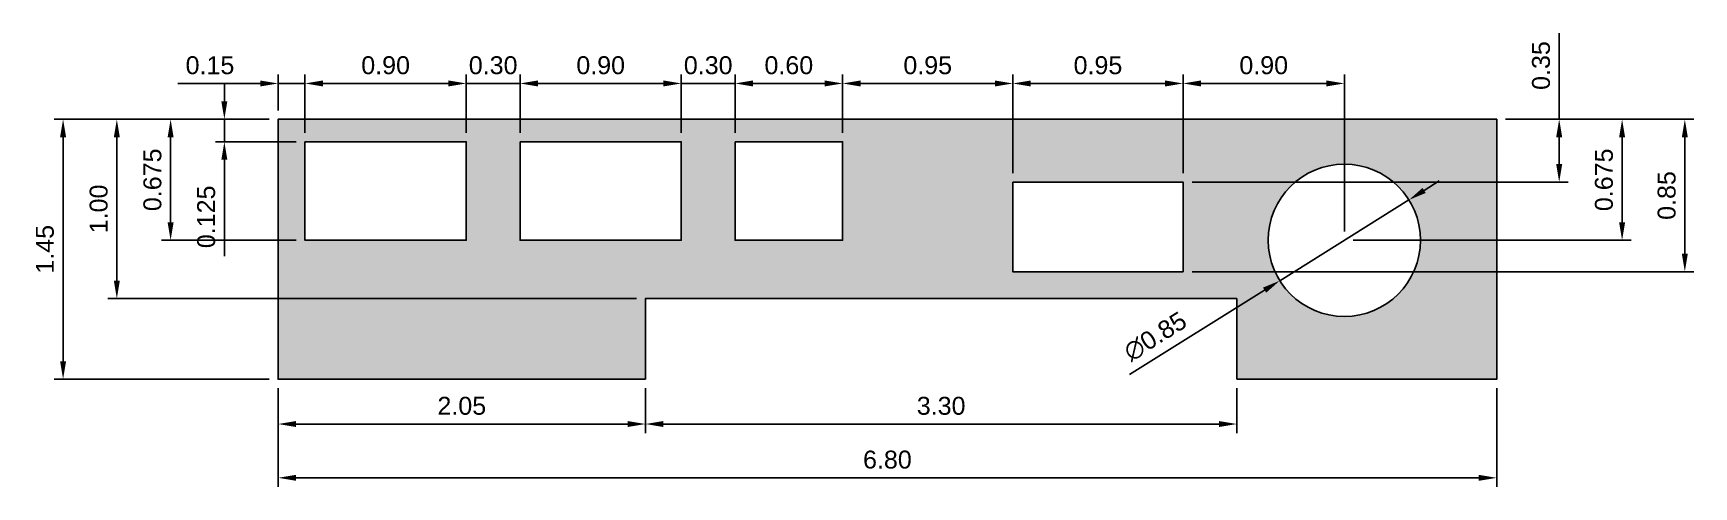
# Model space of a CAD drawing. Header units: inches. Extents: x -1.37 to 7.9, y -0.6 to 1.93.
import ezdxf

# ---------------------------------------------------------------- set-up
doc = ezdxf.new("R2010")
doc.units = ezdxf.units.IN
doc.layers.add('hrany', color=250, linetype='Continuous')
doc.layers.add('koty', color=5, linetype='Continuous')
doc.styles.get("Standard").update_dxf_attribs({"font": 'arial.ttf'})
doc.dimstyles.new('RadioStack_annotation_style', dxfattribs={"dimtxt": 0.1, "dimasz": 0.1, "dimexe": 0.05, "dimexo": 0.05, "dimgap": 0.05, "dimtad": 1, "dimzin": 1, "dimdsep": 46, "dimtxsty": 'Standard', "dimcen": 0.1, "dimclrd": 256, "dimadec": 0, "dimazin": 0, "dimtfac": 1, "dimtmove": 0, "dimatfit": 3, "dimfxl": 1, "dimarcsym": 0})

# ---------------------------------------------------------------- blocks, each defined once
blk = doc.blocks.new('*D2')
at = {"layer": 'Defpoints', "color": 0, "lineweight": -3, "transparency": 16777216}
for p in [(0.15, 1.65), (0, 1.45), (0.15, 1.325)]:
    blk.add_point(p, dxfattribs=at)
at = {"layer": 'koty', "color": 0, "lineweight": -2, "transparency": 16777216}
for p, q in [((0, 1.5), (0, 1.7)), ((0.15, 1.375), (0.15, 1.7))]:
    blk.add_line(p, q, dxfattribs=at)
at = {"layer": 'koty', "lineweight": -2, "transparency": 16777216}
for p, q in [((-0.1, 1.65), (-0.5605, 1.65)), ((0.15, 1.65), (0, 1.65)), ((0.25, 1.65), (0.35, 1.65))]:
    blk.add_line(p, q, dxfattribs=at)
at = {"layer": 'koty', "lineweight": -3, "transparency": 16777216}
for points in [[(-0.1, 1.6667), (-0.1, 1.6333), (0, 1.65)], [(0.25, 1.6667), (0.25, 1.6333), (0.15, 1.65)]]:
    blk.add_solid(points, dxfattribs=at)
at = {"layer": 'koty', "color": 0, "lineweight": -3, "transparency": 16777216, "insert": (-0.3803, 1.7511), "char_height": 0.1, "attachment_point": 5}
blk.add_mtext('0.15', dxfattribs=at)
blk = doc.blocks.new('*D3')
at = {"layer": 'Defpoints', "color": 0, "lineweight": -3, "transparency": 16777216}
for p in [(0.15, 1.65), (1.05, 1.65), (1.05, 1.325)]:
    blk.add_point(p, dxfattribs=at)
at = {"layer": 'koty', "color": 0, "lineweight": -2, "transparency": 16777216}
blk.add_line((1.05, 1.375), (1.05, 1.7), dxfattribs=at)
at = {"layer": 'koty', "lineweight": -2, "transparency": 16777216}
blk.add_line((0.25, 1.65), (0.95, 1.65), dxfattribs=at)
at = {"layer": 'koty', "lineweight": -3, "transparency": 16777216}
for points in [[(0.25, 1.6667), (0.25, 1.6333), (0.15, 1.65)], [(0.95, 1.6667), (0.95, 1.6333), (1.05, 1.65)]]:
    blk.add_solid(points, dxfattribs=at)
at = {"layer": 'koty', "color": 0, "lineweight": -3, "transparency": 16777216, "insert": (0.6, 1.7511), "char_height": 0.1, "attachment_point": 5}
blk.add_mtext('0.90', dxfattribs=at)
blk = doc.blocks.new('*D4')
at = {"layer": 'Defpoints', "color": 0, "lineweight": -3, "transparency": 16777216}
for p in [(1.05, 1.65), (1.35, 1.65), (1.35, 1.325)]:
    blk.add_point(p, dxfattribs=at)
at = {"layer": 'koty', "color": 0, "lineweight": -2, "transparency": 16777216}
blk.add_line((1.35, 1.375), (1.35, 1.7), dxfattribs=at)
at = {"layer": 'koty', "lineweight": -2, "transparency": 16777216}
for p, q in [((0.95, 1.65), (0.85, 1.65)), ((1.05, 1.65), (1.35, 1.65)), ((1.45, 1.65), (1.55, 1.65))]:
    blk.add_line(p, q, dxfattribs=at)
at = {"layer": 'koty', "lineweight": -3, "transparency": 16777216}
for points in [[(0.95, 1.6667), (0.95, 1.6333), (1.05, 1.65)], [(1.45, 1.6667), (1.45, 1.6333), (1.35, 1.65)]]:
    blk.add_solid(points, dxfattribs=at)
at = {"layer": 'koty', "color": 0, "lineweight": -3, "transparency": 16777216, "insert": (1.2, 1.7511), "char_height": 0.1, "attachment_point": 5}
blk.add_mtext('0.30', dxfattribs=at)
blk = doc.blocks.new('*D5')
at = {"layer": 'Defpoints', "color": 0, "lineweight": -3, "transparency": 16777216}
for p in [(2.25, 1.65), (1.35, 1.325), (2.25, 1.325)]:
    blk.add_point(p, dxfattribs=at)
at = {"layer": 'koty', "color": 0, "lineweight": -2, "transparency": 16777216}
for p, q in [((1.35, 1.375), (1.35, 1.7)), ((2.25, 1.375), (2.25, 1.7))]:
    blk.add_line(p, q, dxfattribs=at)
at = {"layer": 'koty', "lineweight": -2, "transparency": 16777216}
blk.add_line((1.45, 1.65), (2.15, 1.65), dxfattribs=at)
at = {"layer": 'koty', "lineweight": -3, "transparency": 16777216}
for points in [[(1.45, 1.6667), (1.45, 1.6333), (1.35, 1.65)], [(2.15, 1.6667), (2.15, 1.6333), (2.25, 1.65)]]:
    blk.add_solid(points, dxfattribs=at)
at = {"layer": 'koty', "color": 0, "lineweight": -3, "transparency": 16777216, "insert": (1.8, 1.7511), "char_height": 0.1, "attachment_point": 5}
blk.add_mtext('0.90', dxfattribs=at)
blk = doc.blocks.new('*D6')
at = {"layer": 'Defpoints', "color": 0, "lineweight": -3, "transparency": 16777216}
for p in [(2.55, 1.65), (2.25, 1.325), (2.55, 1.325)]:
    blk.add_point(p, dxfattribs=at)
at = {"layer": 'koty', "color": 0, "lineweight": -2, "transparency": 16777216}
for p, q in [((2.25, 1.375), (2.25, 1.7)), ((2.55, 1.375), (2.55, 1.7))]:
    blk.add_line(p, q, dxfattribs=at)
at = {"layer": 'koty', "lineweight": -2, "transparency": 16777216}
for p, q in [((2.15, 1.65), (2.05, 1.65)), ((2.25, 1.65), (2.55, 1.65)), ((2.65, 1.65), (2.75, 1.65))]:
    blk.add_line(p, q, dxfattribs=at)
at = {"layer": 'koty', "lineweight": -3, "transparency": 16777216}
for points in [[(2.15, 1.6667), (2.15, 1.6333), (2.25, 1.65)], [(2.65, 1.6667), (2.65, 1.6333), (2.55, 1.65)]]:
    blk.add_solid(points, dxfattribs=at)
at = {"layer": 'koty', "color": 0, "lineweight": -3, "transparency": 16777216, "insert": (2.4, 1.7511), "char_height": 0.1, "attachment_point": 5}
blk.add_mtext('0.30', dxfattribs=at)
blk = doc.blocks.new('*D7')
at = {"layer": 'Defpoints', "color": 0, "lineweight": -3, "transparency": 16777216}
for p in [(3.15, 1.65), (2.55, 1.325), (3.15, 1.325)]:
    blk.add_point(p, dxfattribs=at)
at = {"layer": 'koty', "color": 0, "lineweight": -2, "transparency": 16777216}
for p, q in [((2.55, 1.375), (2.55, 1.7)), ((3.15, 1.375), (3.15, 1.7))]:
    blk.add_line(p, q, dxfattribs=at)
at = {"layer": 'koty', "lineweight": -2, "transparency": 16777216}
blk.add_line((2.65, 1.65), (3.05, 1.65), dxfattribs=at)
at = {"layer": 'koty', "lineweight": -3, "transparency": 16777216}
for points in [[(2.65, 1.6667), (2.65, 1.6333), (2.55, 1.65)], [(3.05, 1.6667), (3.05, 1.6333), (3.15, 1.65)]]:
    blk.add_solid(points, dxfattribs=at)
at = {"layer": 'koty', "color": 0, "lineweight": -3, "transparency": 16777216, "insert": (2.85, 1.7511), "char_height": 0.1, "attachment_point": 5}
blk.add_mtext('0.60', dxfattribs=at)
blk = doc.blocks.new('*D8')
at = {"layer": 'Defpoints', "color": 0, "lineweight": -3, "transparency": 16777216}
for p in [(3.15, 1.65), (4.1, 1.65), (4.1, 1.1)]:
    blk.add_point(p, dxfattribs=at)
at = {"layer": 'koty', "color": 0, "lineweight": -2, "transparency": 16777216}
blk.add_line((4.1, 1.15), (4.1, 1.7), dxfattribs=at)
at = {"layer": 'koty', "lineweight": -2, "transparency": 16777216}
blk.add_line((3.25, 1.65), (4, 1.65), dxfattribs=at)
at = {"layer": 'koty', "lineweight": -3, "transparency": 16777216}
for points in [[(3.25, 1.6667), (3.25, 1.6333), (3.15, 1.65)], [(4, 1.6667), (4, 1.6333), (4.1, 1.65)]]:
    blk.add_solid(points, dxfattribs=at)
at = {"layer": 'koty', "color": 0, "lineweight": -3, "transparency": 16777216, "insert": (3.625, 1.7511), "char_height": 0.1, "attachment_point": 5}
blk.add_mtext('0.95', dxfattribs=at)
blk = doc.blocks.new('*D9')
at = {"layer": 'Defpoints', "color": 0, "lineweight": -3, "transparency": 16777216}
for p in [(5.05, 1.65), (4.1, 1.1), (5.05, 1.1)]:
    blk.add_point(p, dxfattribs=at)
at = {"layer": 'koty', "color": 0, "lineweight": -2, "transparency": 16777216}
for p, q in [((4.1, 1.15), (4.1, 1.7)), ((5.05, 1.15), (5.05, 1.7))]:
    blk.add_line(p, q, dxfattribs=at)
at = {"layer": 'koty', "lineweight": -2, "transparency": 16777216}
blk.add_line((4.2, 1.65), (4.95, 1.65), dxfattribs=at)
at = {"layer": 'koty', "lineweight": -3, "transparency": 16777216}
for points in [[(4.2, 1.6667), (4.2, 1.6333), (4.1, 1.65)], [(4.95, 1.6667), (4.95, 1.6333), (5.05, 1.65)]]:
    blk.add_solid(points, dxfattribs=at)
at = {"layer": 'koty', "color": 0, "lineweight": -3, "transparency": 16777216, "insert": (4.575, 1.7511), "char_height": 0.1, "attachment_point": 5}
blk.add_mtext('0.95', dxfattribs=at)
blk = doc.blocks.new('*D10')
at = {"layer": 'Defpoints', "color": 0, "lineweight": -3, "transparency": 16777216}
for p in [(5.95, 1.65), (5.05, 1.1), (5.95, 0.775)]:
    blk.add_point(p, dxfattribs=at)
at = {"layer": 'koty', "color": 0, "lineweight": -2, "transparency": 16777216}
for p, q in [((5.05, 1.15), (5.05, 1.7)), ((5.95, 0.825), (5.95, 1.7))]:
    blk.add_line(p, q, dxfattribs=at)
at = {"layer": 'koty', "lineweight": -2, "transparency": 16777216}
blk.add_line((5.15, 1.65), (5.85, 1.65), dxfattribs=at)
at = {"layer": 'koty', "lineweight": -3, "transparency": 16777216}
for points in [[(5.15, 1.6667), (5.15, 1.6333), (5.05, 1.65)], [(5.85, 1.6667), (5.85, 1.6333), (5.95, 1.65)]]:
    blk.add_solid(points, dxfattribs=at)
at = {"layer": 'koty', "color": 0, "lineweight": -3, "transparency": 16777216, "insert": (5.5, 1.7511), "char_height": 0.1, "attachment_point": 5}
blk.add_mtext('0.90', dxfattribs=at)
blk = doc.blocks.new('*D11')
at = {"layer": 'Defpoints', "color": 0, "lineweight": -3, "transparency": 16777216}
for p in [(0, 0), (2.05, 0), (2.05, -0.25)]:
    blk.add_point(p, dxfattribs=at)
at = {"layer": 'koty', "color": 0, "lineweight": -2, "transparency": 16777216}
for p, q in [((0, -0.05), (0, -0.3)), ((2.05, -0.05), (2.05, -0.3))]:
    blk.add_line(p, q, dxfattribs=at)
at = {"layer": 'koty', "lineweight": -2, "transparency": 16777216}
blk.add_line((0.1, -0.25), (1.95, -0.25), dxfattribs=at)
at = {"layer": 'koty', "lineweight": -3, "transparency": 16777216}
for points in [[(0.1, -0.2333), (0.1, -0.2667), (0, -0.25)], [(1.95, -0.2333), (1.95, -0.2667), (2.05, -0.25)]]:
    blk.add_solid(points, dxfattribs=at)
at = {"layer": 'koty', "color": 0, "lineweight": -3, "transparency": 16777216, "insert": (1.025, -0.1489), "char_height": 0.1, "attachment_point": 5}
blk.add_mtext('2.05', dxfattribs=at)
blk = doc.blocks.new('*D12')
at = {"layer": 'Defpoints', "color": 0, "lineweight": -3, "transparency": 16777216}
for p in [(2.05, 0), (5.35, 0), (5.35, -0.25)]:
    blk.add_point(p, dxfattribs=at)
at = {"layer": 'koty', "color": 0, "lineweight": -2, "transparency": 16777216}
for p, q in [((2.05, -0.05), (2.05, -0.3)), ((5.35, -0.05), (5.35, -0.3))]:
    blk.add_line(p, q, dxfattribs=at)
at = {"layer": 'koty', "lineweight": -2, "transparency": 16777216}
blk.add_line((2.15, -0.25), (5.25, -0.25), dxfattribs=at)
at = {"layer": 'koty', "lineweight": -3, "transparency": 16777216}
for points in [[(2.15, -0.2333), (2.15, -0.2667), (2.05, -0.25)], [(5.25, -0.2333), (5.25, -0.2667), (5.35, -0.25)]]:
    blk.add_solid(points, dxfattribs=at)
at = {"layer": 'koty', "color": 0, "lineweight": -3, "transparency": 16777216, "insert": (3.7, -0.1489), "char_height": 0.1, "attachment_point": 5}
blk.add_mtext('3.30', dxfattribs=at)
blk = doc.blocks.new('*D13')
at = {"layer": 'Defpoints', "color": 0, "lineweight": -3, "transparency": 16777216}
for p in [(0, 0), (6.8, 0), (6.8, -0.55)]:
    blk.add_point(p, dxfattribs=at)
at = {"layer": 'koty', "color": 0, "lineweight": -2, "transparency": 16777216}
for p, q in [((0, -0.05), (0, -0.6)), ((6.8, -0.05), (6.8, -0.6))]:
    blk.add_line(p, q, dxfattribs=at)
at = {"layer": 'koty', "lineweight": -2, "transparency": 16777216}
blk.add_line((0.1, -0.55), (6.7, -0.55), dxfattribs=at)
at = {"layer": 'koty', "lineweight": -3, "transparency": 16777216}
for points in [[(0.1, -0.5333), (0.1, -0.5667), (0, -0.55)], [(6.7, -0.5333), (6.7, -0.5667), (6.8, -0.55)]]:
    blk.add_solid(points, dxfattribs=at)
at = {"layer": 'koty', "color": 0, "lineweight": -3, "transparency": 16777216, "insert": (3.4, -0.4489), "char_height": 0.1, "attachment_point": 5}
blk.add_mtext('6.80', dxfattribs=at)
blk = doc.blocks.new('*D14')
at = {"layer": 'Defpoints', "color": 0, "lineweight": -3, "transparency": 16777216}
for p in [(0, 1.45), (-0.3, 1.325), (0.15, 1.325)]:
    blk.add_point(p, dxfattribs=at)
at = {"layer": 'koty', "lineweight": -2, "transparency": 16777216}
for p, q in [((-0.3, 1.55), (-0.3, 1.65)), ((-0.3, 1.45), (-0.3, 1.325)), ((-0.3, 1.225), (-0.3, 0.6868))]:
    blk.add_line(p, q, dxfattribs=at)
at = {"layer": 'koty', "color": 0, "lineweight": -2, "transparency": 16777216}
for p, q in [((-0.05, 1.45), (-0.35, 1.45)), ((0.1, 1.325), (-0.35, 1.325))]:
    blk.add_line(p, q, dxfattribs=at)
at = {"layer": 'koty', "lineweight": -3, "transparency": 16777216}
for points in [[(-0.3167, 1.55), (-0.2833, 1.55), (-0.3, 1.45)], [(-0.3167, 1.225), (-0.2833, 1.225), (-0.3, 1.325)]]:
    blk.add_solid(points, dxfattribs=at)
at = {"layer": 'koty', "color": 0, "lineweight": -3, "transparency": 16777216, "insert": (-0.4011, 0.9059), "char_height": 0.1, "attachment_point": 5, "rotation": 90}
blk.add_mtext('0.125', dxfattribs=at)
blk = doc.blocks.new('*D15')
at = {"layer": 'Defpoints', "color": 0, "lineweight": -3, "transparency": 16777216}
for p in [(0, 1.45), (-0.6, 0.775), (0.15, 0.775)]:
    blk.add_point(p, dxfattribs=at)
at = {"layer": 'koty', "color": 0, "lineweight": -2, "transparency": 16777216}
for p, q in [((-0.05, 1.45), (-0.65, 1.45)), ((0.1, 0.775), (-0.65, 0.775))]:
    blk.add_line(p, q, dxfattribs=at)
at = {"layer": 'koty', "lineweight": -2, "transparency": 16777216}
blk.add_line((-0.6, 1.35), (-0.6, 0.875), dxfattribs=at)
at = {"layer": 'koty', "lineweight": -3, "transparency": 16777216}
for points in [[(-0.6167, 1.35), (-0.5833, 1.35), (-0.6, 1.45)], [(-0.6167, 0.875), (-0.5833, 0.875), (-0.6, 0.775)]]:
    blk.add_solid(points, dxfattribs=at)
at = {"layer": 'koty', "color": 0, "lineweight": -3, "transparency": 16777216, "insert": (-0.7011, 1.1125), "char_height": 0.1, "attachment_point": 5, "rotation": 90}
blk.add_mtext('0.675', dxfattribs=at)
blk = doc.blocks.new('*D16')
at = {"layer": 'Defpoints', "color": 0, "lineweight": -3, "transparency": 16777216}
for p in [(0, 1.45), (-0.9, 0.45), (2.05, 0.45)]:
    blk.add_point(p, dxfattribs=at)
at = {"layer": 'koty', "color": 0, "lineweight": -2, "transparency": 16777216}
for p, q in [((-0.05, 1.45), (-0.95, 1.45)), ((2, 0.45), (-0.95, 0.45))]:
    blk.add_line(p, q, dxfattribs=at)
at = {"layer": 'koty', "lineweight": -2, "transparency": 16777216}
blk.add_line((-0.9, 1.35), (-0.9, 0.55), dxfattribs=at)
at = {"layer": 'koty', "lineweight": -3, "transparency": 16777216}
for points in [[(-0.9167, 1.35), (-0.8833, 1.35), (-0.9, 1.45)], [(-0.9167, 0.55), (-0.8833, 0.55), (-0.9, 0.45)]]:
    blk.add_solid(points, dxfattribs=at)
at = {"layer": 'koty', "color": 0, "lineweight": -3, "transparency": 16777216, "insert": (-1.0011, 0.95), "char_height": 0.1, "attachment_point": 5, "rotation": 90}
blk.add_mtext('1.00', dxfattribs=at)
blk = doc.blocks.new('*D17')
at = {"layer": 'Defpoints', "color": 0, "lineweight": -3, "transparency": 16777216}
for p in [(0, 1.45), (-1.2, 0), (0, 0)]:
    blk.add_point(p, dxfattribs=at)
at = {"layer": 'koty', "color": 0, "lineweight": -2, "transparency": 16777216}
for p, q in [((-0.05, 1.45), (-1.25, 1.45)), ((-0.05, 0), (-1.25, 0))]:
    blk.add_line(p, q, dxfattribs=at)
at = {"layer": 'koty', "lineweight": -2, "transparency": 16777216}
blk.add_line((-1.2, 1.35), (-1.2, 0.1), dxfattribs=at)
at = {"layer": 'koty', "lineweight": -3, "transparency": 16777216}
for points in [[(-1.2167, 1.35), (-1.1833, 1.35), (-1.2, 1.45)], [(-1.2167, 0.1), (-1.1833, 0.1), (-1.2, 0)]]:
    blk.add_solid(points, dxfattribs=at)
at = {"layer": 'koty', "color": 0, "lineweight": -3, "transparency": 16777216, "insert": (-1.3011, 0.725), "char_height": 0.1, "attachment_point": 5, "rotation": 90}
blk.add_mtext('1.45', dxfattribs=at)
blk = doc.blocks.new('*D18')
at = {"layer": 'Defpoints', "color": 0, "lineweight": -3, "transparency": 16777216}
for p in [(6.8, 1.45), (5.05, 1.1), (7.1489, 1.1)]:
    blk.add_point(p, dxfattribs=at)
at = {"layer": 'koty', "lineweight": -2, "transparency": 16777216}
for p, q in [((7.1489, 1.45), (7.1489, 1.9303)), ((7.1489, 1.2), (7.1489, 1.35))]:
    blk.add_line(p, q, dxfattribs=at)
at = {"layer": 'koty', "color": 0, "lineweight": -2, "transparency": 16777216}
for p, q in [((6.85, 1.45), (7.1989, 1.45)), ((5.1, 1.1), (7.1989, 1.1))]:
    blk.add_line(p, q, dxfattribs=at)
at = {"layer": 'koty', "lineweight": -3, "transparency": 16777216}
for points in [[(7.1322, 1.35), (7.1656, 1.35), (7.1489, 1.45)], [(7.1322, 1.2), (7.1656, 1.2), (7.1489, 1.1)]]:
    blk.add_solid(points, dxfattribs=at)
at = {"layer": 'koty', "color": 0, "lineweight": -3, "transparency": 16777216, "insert": (7.0478, 1.75), "char_height": 0.1, "attachment_point": 5, "rotation": 90}
blk.add_mtext('0.35', dxfattribs=at)
blk = doc.blocks.new('*D19')
at = {"layer": 'Defpoints', "color": 0, "lineweight": -3, "transparency": 16777216}
for p in [(6.8, 1.45), (5.95, 0.775), (7.5, 0.775)]:
    blk.add_point(p, dxfattribs=at)
at = {"layer": 'koty', "color": 0, "lineweight": -2, "transparency": 16777216}
for p, q in [((6.85, 1.45), (7.55, 1.45)), ((6, 0.775), (7.55, 0.775))]:
    blk.add_line(p, q, dxfattribs=at)
at = {"layer": 'koty', "lineweight": -2, "transparency": 16777216}
blk.add_line((7.5, 1.35), (7.5, 0.875), dxfattribs=at)
at = {"layer": 'koty', "lineweight": -3, "transparency": 16777216}
for points in [[(7.4833, 1.35), (7.5167, 1.35), (7.5, 1.45)], [(7.4833, 0.875), (7.5167, 0.875), (7.5, 0.775)]]:
    blk.add_solid(points, dxfattribs=at)
at = {"layer": 'koty', "color": 0, "lineweight": -3, "transparency": 16777216, "insert": (7.3989, 1.1125), "char_height": 0.1, "attachment_point": 5, "rotation": 90}
blk.add_mtext('0.675', dxfattribs=at)
blk = doc.blocks.new('*D20')
at = {"layer": 'Defpoints', "color": 0, "lineweight": -3, "transparency": 16777216}
for p in [(6.8, 1.45), (5.05, 0.6), (7.85, 0.6)]:
    blk.add_point(p, dxfattribs=at)
at = {"layer": 'koty', "color": 0, "lineweight": -2, "transparency": 16777216}
for p, q in [((6.85, 1.45), (7.9, 1.45)), ((5.1, 0.6), (7.9, 0.6))]:
    blk.add_line(p, q, dxfattribs=at)
at = {"layer": 'koty', "lineweight": -2, "transparency": 16777216}
blk.add_line((7.85, 1.35), (7.85, 0.7), dxfattribs=at)
at = {"layer": 'koty', "lineweight": -3, "transparency": 16777216}
for points in [[(7.8333, 1.35), (7.8667, 1.35), (7.85, 1.45)], [(7.8333, 0.7), (7.8667, 0.7), (7.85, 0.6)]]:
    blk.add_solid(points, dxfattribs=at)
at = {"layer": 'koty', "color": 0, "lineweight": -3, "transparency": 16777216, "insert": (7.7489, 1.025), "char_height": 0.1, "attachment_point": 5, "rotation": 90}
blk.add_mtext('0.85', dxfattribs=at)
blk = doc.blocks.new('*D21')
at = {"layer": 'Defpoints', "color": 0, "lineweight": -3, "transparency": 16777216}
for p in [(6.3104, 1.0002), (5.5896, 0.5498)]:
    blk.add_point(p, dxfattribs=at)
at = {"layer": 'koty', "lineweight": -2, "transparency": 16777216}
for p, q in [((6.3952, 1.0532), (6.48, 1.1062)), ((6.3104, 1.0002), (5.5896, 0.5498)), ((4.751, 0.0256), (5.5048, 0.4968))]:
    blk.add_line(p, q, dxfattribs=at)
at = {"layer": 'koty', "lineweight": -3, "transparency": 16777216}
for points in [[(6.3864, 1.0674), (6.404, 1.0391), (6.3104, 1.0002)], [(5.496, 0.5109), (5.5136, 0.4826), (5.5896, 0.5498)]]:
    blk.add_solid(points, dxfattribs=at)
at = {"layer": 'koty', "color": 0, "lineweight": -3, "transparency": 16777216, "insert": (4.895, 0.2381), "char_height": 0.1, "attachment_point": 5, "rotation": 32.00538}
blk.add_mtext('∅0.85', dxfattribs=at)

msp = doc.modelspace()

# ---------------------------------------------------------------- hatches: boundary and pattern name
at = {"layer": 'hrany', "lineweight": -3}
h = msp.add_hatch(color=256, dxfattribs=at)
h.dxf.hatch_style = 1
h.paths.add_polyline_path([(2.05, 0.45), (5.35, 0.45), (5.35, 0), (6.8, 0), (6.8, 1.45), (0, 1.45), (0, 0), (2.05, 0)])
h.paths.add_polyline_path([(1.35, 0.775), (1.35, 1.325), (2.25, 1.325), (2.25, 0.775)], flags=16)
h.paths.add_polyline_path([(1.05, 0.775), (0.15, 0.775), (0.15, 1.325), (1.05, 1.325)], flags=16)
h.paths.add_polyline_path([(2.55, 0.775), (2.55, 1.325), (3.15, 1.325), (3.15, 0.775)], flags=16)
h.paths.add_polyline_path([(4.1, 0.6), (4.1, 1.1), (5.05, 1.1), (5.05, 0.6)], flags=16)
h.paths.add_polyline_path([(5.525, 0.775, -1), (6.375, 0.775, -1)], flags=16)

# ---------------------------------------------------------------- linework, layer by layer
for points in [[(5.35, 0), (6.8, 0), (6.8, 1.45), (0, 1.45), (0, 0), (2.05, 0)], [(5.35, 0), (5.35, 0.45), (2.05, 0.45), (2.05, 0)]]:
    msp.add_lwpolyline(points, dxfattribs=at)
for points in [[(0.15, 1.325), (1.05, 1.325), (1.05, 0.775), (0.15, 0.775)], [(1.35, 1.325), (2.25, 1.325), (2.25, 0.775), (1.35, 0.775)], [(2.55, 1.325), (3.15, 1.325), (3.15, 0.775), (2.55, 0.775)], [(4.1, 1.1), (5.05, 1.1), (5.05, 0.6), (4.1, 0.6)]]:
    msp.add_lwpolyline(points, close=True, dxfattribs=at)
msp.add_circle((5.95, 0.775), 0.425, dxfattribs=at)

# ---------------------------------------------------------------- dimensions: what is measured, and where the dimension line sits
at = {"layer": 'koty', "lineweight": -3}
dim = msp.add_linear_dim(base=(7.1489, 1.1), p1=(6.8, 1.45), p2=(5.05, 1.1), angle=90, dimstyle='RadioStack_annotation_style', dxfattribs=at)
dim.commit()
dim.dimension.update_dxf_attribs({"geometry": '*D18', "text_midpoint": (7.1489, 1.75), "dimtype": 160})
for base, p1, p2, picture, middle in [((0.15, 1.65), (0, 1.45), (0.15, 1.325), '*D2', (-0.3803, 1.65)), ((1.35, 1.65), (1.05, 1.65), (1.35, 1.325), '*D4', (1.2, 1.65)), ((2.55, 1.65), (2.25, 1.325), (2.55, 1.325), '*D6', (2.4, 1.65))]:
    dim = msp.add_linear_dim(base=base, p1=p1, p2=p2, dimstyle='RadioStack_annotation_style', dxfattribs=at)
    dim.commit()
    dim.dimension.update_dxf_attribs({"geometry": picture, "text_midpoint": middle, "dimtype": 160})
for base, p1, p2, picture, middle in [((1.05, 1.65), (0.15, 1.65), (1.05, 1.325), '*D3', (0.6, 1.7511)), ((2.25, 1.65), (1.35, 1.325), (2.25, 1.325), '*D5', (1.8, 1.7511)), ((3.15, 1.65), (2.55, 1.325), (3.15, 1.325), '*D7', (2.85, 1.7511)), ((4.1, 1.65), (3.15, 1.65), (4.1, 1.1), '*D8', (3.625, 1.7511)), ((5.05, 1.65), (4.1, 1.1), (5.05, 1.1), '*D9', (4.575, 1.7511)), ((5.95, 1.65), (5.05, 1.1), (5.95, 0.775), '*D10', (5.5, 1.7511)), ((2.05, -0.25), (0, 0), (2.05, 0), '*D11', (1.025, -0.1489)), ((6.8, -0.55), (0, 0), (6.8, 0), '*D13', (3.4, -0.4489)), ((5.35, -0.25), (2.05, 0), (5.35, 0), '*D12', (3.7, -0.1489))]:
    dim = msp.add_linear_dim(base=base, p1=p1, p2=p2, dimstyle='RadioStack_annotation_style', dxfattribs=at)
    dim.commit()
    dim.dimension.update_dxf_attribs({"geometry": picture, "text_midpoint": middle})
dim = msp.add_linear_dim(base=(-0.3, 1.325), p1=(0, 1.45), p2=(0.15, 1.325), angle=90, dimstyle='RadioStack_annotation_style', override={"dimdec": 3}, dxfattribs=at)
dim.commit()
dim.dimension.update_dxf_attribs({"geometry": '*D14', "text_midpoint": (-0.3, 0.9059), "dimtype": 160})
for base, p1, p2, picture, middle in [((-1.2, 0), (0, 1.45), (0, 0), '*D17', (-1.3011, 0.725)), ((-0.9, 0.45), (0, 1.45), (2.05, 0.45), '*D16', (-1.0011, 0.95)), ((7.85, 0.6), (6.8, 1.45), (5.05, 0.6), '*D20', (7.7489, 1.025))]:
    dim = msp.add_linear_dim(base=base, p1=p1, p2=p2, angle=90, dimstyle='RadioStack_annotation_style', dxfattribs=at)
    dim.commit()
    dim.dimension.update_dxf_attribs({"geometry": picture, "text_midpoint": middle})
for base, p1, p2, picture, middle in [((-0.6, 0.775), (0, 1.45), (0.15, 0.775), '*D15', (-0.7011, 1.1125)), ((7.5, 0.775), (6.8, 1.45), (5.95, 0.775), '*D19', (7.3989, 1.1125))]:
    dim = msp.add_linear_dim(base=base, p1=p1, p2=p2, angle=90, dimstyle='RadioStack_annotation_style', override={"dimdec": 3}, dxfattribs=at)
    dim.commit()
    dim.dimension.update_dxf_attribs({"geometry": picture, "text_midpoint": middle})
dim = msp.add_diameter_dim_2p(p1=(6.3104, 1.0002), p2=(5.5896, 0.5498), dimstyle='RadioStack_annotation_style', dxfattribs=at)
dim.commit()
dim.dimension.update_dxf_attribs({"geometry": '*D21', "text_midpoint": (4.95, 0.15), "dimtype": 163})

doc.saveas('drawing.dxf')
